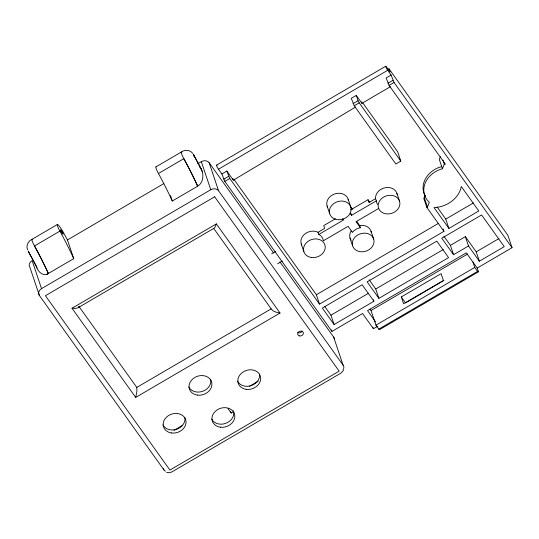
<?xml version="1.0" encoding="UTF-8"?>
<svg xmlns="http://www.w3.org/2000/svg" width="539" height="539" viewBox="0 0 539 539"><rect width="100%" height="100%" fill="white"/><g stroke="black" fill="none" stroke-linecap="round" stroke-linejoin="round"><path stroke-width="0.81" d="M135.68 397.418L280.024 313.038L216.355 223.887L72.017 308.261L135.68 397.418L136.893 391.644L136.785 387.433L78.775 306.199M216.355 223.887L215.142 226.906L213.97 228.28L77.798 307.877L75.777 308.369L72.017 308.261M377.698 326.243L373.433 328.736L362.565 313.516L331.957 331.411L224.824 181.394L221.873 173.969L226.852 171.058L229.796 178.483L319.499 304.097L443.934 231.352L426.848 207.421L423.701 198.076L424.314 197.712L425.116 195.657M440.363 156.654L439.292 159.396L442.438 168.741A23.568 19.451 -18.6 0 0 429.334 202.273L427.461 207.064L426.848 207.421M442.438 168.741L444.311 163.957L443.004 160.056M343.383 370.495L341.086 373.022L171.853 471.948L169.374 472.75L166.605 472.305M78.579 307.311L78.775 306.967M226.852 171.058L233.36 180.174L355.497 107.113M387.561 69.672L389.01 68.81L507.853 235.233L512.05 247.704L477.21 268.072L478.47 271.811L379.665 329.565L378.776 329.14L375.946 325.179L371.014 310.531L370.071 309.204M57.323 224.527L31.936 239.363C27.988 240.987 25.899 245.892 27.502 249.847M155.872 166.915L181.259 152.079C184.688 149.296 190.287 149.93 192.881 153.534M46.361 274.641L73.735 258.639L67.442 239.936L63.669 232.909A8.732 1.199 59.7 0 0 57.666 224.5A8.732 1.199 59.7 0 0 59.896 231.116L34.509 245.952A78.31 10.78 59.7 0 1 47.392 271.373L48.355 273.475L46.354 274.607C42.049 275.314 38.35 271.764 36.955 267.971A89.818 12.363 59.7 0 0 29.901 254.381L28.19 251.033L36.308 266.01M199.72 166.895C204.348 172.049 204.065 182.505 197.672 186.191L172.285 201.027A78.31 10.78 59.7 0 0 158.446 173.504L183.833 158.668A8.732 1.199 59.7 0 1 181.886 152.234M67.442 239.936L163.822 183.597M197.779 163.748L201.33 161.666A5.821 4.804 -18.6 0 1 209.139 162.724L273.59 252.973M216.469 165.163L385.695 66.236M217.082 165.641A2.911 0.398 59.7 0 0 216.617 165.897A2.911 0.398 59.7 0 0 218.477 169.212L387.709 70.292L391.105 75.042L394.049 82.467L512.05 247.704M390.364 86.712L361.925 103.333L356.266 95.41L351.287 98.32L354.231 105.745L395.828 163.991L400.807 161.08L397.661 151.735L362.808 102.929M391.105 75.042L386.126 77.953L389.077 85.378L445.329 164.152L444.311 163.957M223.658 179.271L228.637 176.361M353.072 103.616L358.044 100.712L356.266 95.41M387.912 83.255L392.891 80.345M224.824 181.394L229.796 178.483M354.231 105.745L359.21 102.834L400.807 161.08M389.077 85.378L394.049 82.467M165.365 471.16A5.821 4.804 -18.6 0 1 163.903 469.867L39.394 295.513A5.821 4.804 -18.6 0 1 41.543 288.641L210.776 189.721A5.821 4.804 -18.6 0 1 218.578 190.772L343.087 365.125A5.821 4.804 -18.6 0 1 343.633 368.777M271.703 253.788L275.685 251.457M335.339 218.821L323.723 225.612L324.667 228.421L318.044 232.289L315.975 231.494A11.056 9.123 -18.6 0 0 304.104 234.62A11.056 9.123 -18.6 0 0 301.672 244.962M350.593 209.907L368.022 199.72L369.828 202.253M397.203 194.592A11.056 9.123 -18.6 0 0 386.483 187.538A11.056 9.123 -18.6 0 0 375.629 196.62L375.589 198.655L368.966 202.523L368.022 199.72M318.044 232.289L318.778 234.472L343.565 219.979L342.602 218.632M350.087 213.303L351.529 215.324L376.323 200.838L375.589 198.655M277.652 263.766L282.295 261.051M378.722 208.418L356.057 221.664L360.389 227.734L359.924 227.802A11.056 9.123 -18.6 0 0 352.688 232.033L352.425 232.39L348.093 226.319L323.306 240.812L323.279 240.421A11.056 9.123 -18.6 0 0 319.162 234.66L318.778 234.472M136.785 387.433L271.171 308.874C273.003 311.778 276.891 312.425 280.024 313.038M319.499 304.097L316.353 294.745L438.618 223.274M448.913 228.442L433.996 207.562L435.714 207.495A26.195 21.614 -18.6 0 0 460.73 188.859L461.283 186.494L478.773 210.985L448.913 228.442L445.766 219.097L473.498 202.886M373.399 299.704L373.918 301.261L334.099 324.539L330.953 315.187L368.602 293.182M378.897 298.357L367.126 281.87L436.812 241.135L448.583 257.622L378.897 298.357L375.75 289.005L443.253 249.544M453.555 254.711L450.409 245.36L465.346 236.634L476.206 251.848L479.353 261.199L504.241 246.653L481.603 214.953L441.785 238.225L453.555 254.711L468.492 245.979L465.346 236.634M371.014 310.531L467.636 254.051M476.206 251.848L498.966 238.548M401.286 296.942L441.104 273.664L443.415 280.516L403.596 303.794L401.286 296.942L405.53 302.884M173.969 430.412L182.681 425.318M249.503 386.261L258.221 381.167M406.258 302.46L443.907 280.455M375.946 325.179L474.744 267.425L472.966 262.129M228.031 408.67L231.143 413.029L233.32 411.756M378.776 329.14L477.574 271.387L478.47 271.811M356.764 221.509L359.654 225.551L360.611 225.41A11.056 9.123 -18.6 0 1 371.331 232.464M468.492 245.979L479.353 261.199M437.109 206.969L445.766 219.097M477.21 268.072L466.343 252.852L367.544 310.612L375.582 321.864M474.744 267.425L477.574 271.387M443.819 236.129L450.409 245.36M351.509 207.886L352.452 209.206M369.161 279.775L375.75 289.005M373.918 301.261L362.147 284.781L322.329 308.059L334.099 324.539M233.778 179.11L316.353 294.745M324.835 306.617L330.953 315.187M218.477 169.212L221.873 173.969M279.936 261.86L333.648 337.07L343.087 365.125M213.646 228.32L271.171 308.874M201.559 169.414L193.4 154.417L195.145 157.786A89.818 12.363 59.7 0 1 202.206 171.375L202.24 171.449M358.044 100.712L359.21 102.834M48.355 273.475L46.826 270.16A81.672 11.238 59.7 0 0 34.509 245.952A8.732 1.199 59.7 0 1 32.569 239.525M443.146 229.014L443.934 231.352M389.01 68.81L390.054 71.93L386.658 67.173A2.911 0.398 59.7 0 0 385.769 66.748A2.911 0.398 59.7 0 0 387.709 70.292M424.314 197.712L427.461 207.064M396.933 193.427L399.554 201.222A11.056 9.123 -18.6 0 1 386.146 213.848A11.056 9.123 -18.6 0 1 381.39 198.77A11.056 9.123 -18.6 0 1 399.554 201.222M361.399 101.777L361.925 103.333M371.061 231.298L373.689 239.094A11.056 9.123 -18.6 0 1 360.274 251.713A11.056 9.123 -18.6 0 1 355.518 236.641A11.056 9.123 -18.6 0 1 373.689 239.094M359.654 225.551L360.389 227.734M351.037 207.225L351.799 209.469M348.147 199.201L350.768 206.996A11.056 9.123 -18.6 0 1 337.353 219.622A11.056 9.123 -18.6 0 1 332.597 204.544A11.056 9.123 -18.6 0 1 350.768 206.996M350.795 213.148L351.529 215.324M350.013 238.083L352.634 245.872M372.907 327.173L373.433 328.736M327.092 205.986L329.713 213.781M331.431 329.855L331.957 331.411M301.22 243.857L303.841 251.646M232.835 178.618L233.36 180.174M209.139 162.724L218.578 190.772M201.33 161.666L210.776 189.721M170.452 195.569L172.285 201.027M230.618 411.473L231.143 413.029M163.378 468.31L163.903 469.867M36.537 266.69L36.996 268.045M41.543 288.641L32.104 260.593A5.821 4.804 -18.6 0 0 29.955 267.465L39.394 295.513M376.323 200.838L376.35 201.229A11.056 9.123 -18.6 0 0 377.684 204.53M327.537 207.091A11.056 9.123 -18.6 0 1 334.874 193.892A11.056 9.123 -18.6 0 1 348.41 200.367M351.084 240.219A11.056 9.123 -18.6 0 1 351.152 230.935M233.414 410.799A11.642 9.608 -18.6 0 1 225.942 423.277A11.642 9.608 -18.6 0 1 211.726 419.099M259.569 374.154A11.642 9.608 -18.6 0 1 251.093 385.654A11.642 9.608 -18.6 0 1 237.598 381.228M210.776 379.928A11.642 9.608 -18.6 0 1 202.307 391.429A11.642 9.608 -18.6 0 1 188.805 387.002M184.911 417.799A11.642 9.608 -18.6 0 1 176.435 429.3A11.642 9.608 -18.6 0 1 162.94 424.873M302.103 331.101A2.911 2.399 -18.6 0 1 297.703 332.516M343.383 369.404A5.821 4.804 -18.6 0 1 343.047 370.01M59.896 231.116A78.31 10.78 59.7 0 1 73.735 258.639M158.446 173.504A8.732 1.199 59.7 0 1 156.007 166.841M333.648 337.07A5.821 4.804 -18.6 0 1 334.396 339.442M193.811 154.983A8.226 1.59 -28.7 0 1 193.663 156.074M425.5 196.412A23.568 19.451 -18.6 0 1 441.704 166.564M214.65 196.796L45.424 295.722L169.926 470.075L339.159 371.149L214.65 196.796M197.18 185.099L196.142 182.876A81.672 11.238 59.7 0 0 183.833 158.668A78.31 10.78 59.7 0 1 196.715 184.089L197.672 186.191L197.18 185.099M311.481 257.487A11.056 9.123 -18.6 0 0 324.896 244.868A11.056 9.123 -18.6 0 0 306.731 242.415A11.056 9.123 -18.6 0 0 311.481 257.487M246.215 389.333A11.642 9.608 -18.6 0 0 260.337 376.04A11.642 9.608 -18.6 0 0 241.209 373.466A11.642 9.608 -18.6 0 0 246.215 389.333M60.786 230.901A2.621 0.364 59.7 0 0 63.083 234.276A2.621 0.364 59.7 0 0 61.48 230.854A2.621 0.364 59.7 0 0 60.786 230.901M220.35 427.205A11.642 9.608 -18.6 0 0 234.465 413.912A11.642 9.608 -18.6 0 0 215.344 411.331A11.642 9.608 -18.6 0 0 220.35 427.205M197.429 395.107A11.642 9.608 -18.6 0 0 211.544 381.814A11.642 9.608 -18.6 0 0 192.423 379.24A11.642 9.608 -18.6 0 0 197.429 395.107M171.557 432.972A11.642 9.608 -18.6 0 0 185.672 419.686A11.642 9.608 -18.6 0 0 166.551 417.105A11.642 9.608 -18.6 0 0 171.557 432.972M299.751 335.959A2.911 2.399 -18.6 0 0 303.282 332.637A2.911 2.399 -18.6 0 0 298.505 331.99A2.911 2.399 -18.6 0 0 299.751 335.959"/></g></svg>
